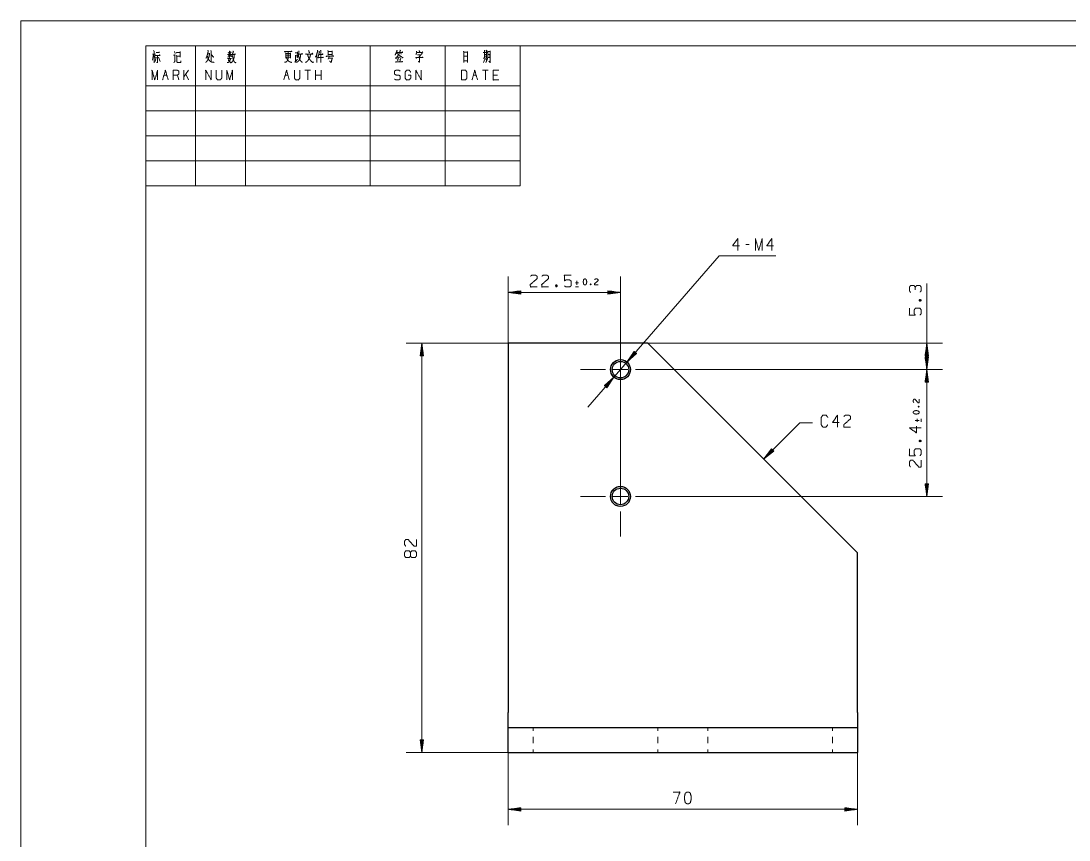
# Paper-space layout 'SHT2' of a CAD drawing. Header units: millimetres. Extents: x 0 to 420, y 0 to 297.
# Drawn here: x 0 to 210, y 133 to 297 of the extents above; entities that cross this region are included whole.
import ezdxf

# ---------------------------------------------------------------- set-up
doc = ezdxf.new("R2010")
doc.units = ezdxf.units.MM
doc.layers.add('101', color=7, linetype='Continuous', true_color=0xffffff)

psp = doc.layouts.new('SHT2')

# ---------------------------------------------------------------- linework, layer by layer
at = {"layer": '101', "color": 133, "linetype": 'Continuous', "lineweight": 18}
for p, q in [((420, 297), (0, 297)), ((0, 297), (0, 0)), ((25, 292), (25, 264)), ((25, 292), (25, 5)), ((25, 292), (100, 292)), ((415, 292), (25, 292)), ((25, 292), (100, 292)), ((25, 292), (100, 292)), ((35, 292), (35, 264)), ((45, 292), (45, 264)), ((70, 292), (70, 264)), ((85, 292), (85, 264)), ((100, 292), (100, 264)), ((25, 284), (100, 284)), ((25, 279), (100, 279)), ((25, 274), (100, 274)), ((25, 269), (100, 269)), ((25, 264), (100, 264))]:
    psp.add_line(p, q, dxfattribs=at)
at = {"layer": '101', "color": 72, "linetype": 'Continuous', "lineweight": 18}
for p, q in [((26.57, 290.3), (26.35, 289.18)), ((26.36, 290.36), (26.98, 290.36)), ((26.69, 290.14), (26.91, 289.66)), ((30.74, 290.88), (30.87, 290.49)), ((31.13, 290.07), (31.22, 289.97)), ((37.42, 290.41), (37.77, 290.41)), ((41.69, 290.2), (41.43, 289.78)), ((41.53, 290.78), (41.66, 290.49)), ((41.88, 290.18), (42.11, 289.91)), ((42.14, 290.82), (41.95, 290.49)), ((53.11, 290.49), (53.99, 290.49)), ((53.11, 290.14), (53.98, 290.14)), ((54.01, 290.63), (54.01, 289.56)), ((55, 290.16), (55, 288.89)), ((55.02, 290.01), (55.35, 290.01)), ((55.4, 290.82), (55.37, 289.89)), ((59.27, 290.28), (59.27, 288.65)), ((61.56, 290.86), (62.32, 290.86)), ((61.56, 290.28), (62.32, 290.28)), ((61.73, 289.91), (61.56, 289.33)), ((62.33, 291.05), (62.33, 290.09)), ((76.04, 290.67), (76.21, 290.34)), ((92.86, 289.95), (93.25, 289.95)), ((93.22, 291.13), (93.33, 290.98)), ((27.11, 289.78), (26.88, 288.91)), ((27.56, 289.76), (27.87, 288.87)), ((30.65, 288.62), (30.93, 289.08)), ((41.4, 289.47), (42.16, 289.47)), ((53.1, 289.76), (53.98, 289.76)), ((61.6, 289.56), (62.33, 289.56)), ((75.31, 289.52), (75.48, 289.02)), ((75.35, 289.72), (76.07, 289.72)), ((75.6, 289.62), (75.76, 289.2)), ((76.13, 289.56), (75.92, 288.89)), ((92.92, 289.33), (92.65, 288.71)), ((93.18, 289.37), (93.28, 289.04)), ((93.75, 288.94), (94, 288.69)), ((28.66, 286.17), (29.22, 286.17)), ((31.62, 285.18), (31.34, 286.17)), ((33.59, 287.14), (32.63, 285.78)), ((32.63, 285.18), (32.63, 287.14)), ((33.59, 285.18), (33.04, 286.36)), ((52.94, 286.17), (53.49, 286.17)), ((58.02, 287.14), (56.9, 287.14)), ((57.46, 287.14), (57.46, 285.18)), ((59.02, 285.18), (59.02, 287.14)), ((60.14, 286.17), (59.02, 286.17)), ((60.14, 285.18), (60.14, 287.14)), ((90.65, 286.17), (91.2, 286.17)), ((93.6, 287.14), (92.49, 287.14)), ((93.05, 287.14), (93.05, 285.18)), ((95.45, 286.17), (94.61, 286.17)), ((145.89, 252.24), (145.22, 252.24)), ((107.21, 244.17), (107.37, 243.75)), ((111.68, 244.53), (111.11, 244.53)), ((111.11, 243.74), (111.68, 243.74)), ((111.4, 244.93), (111.4, 244.13)), ((114.11, 244.36), (114.18, 244.14)), ((179.94, 240.97), (180.36, 241.13)), ((179.76, 219.71), (179.97, 219.79)), ((179.18, 217), (179.98, 217)), ((179.58, 217.28), (179.58, 216.72)), ((180.37, 216.72), (180.37, 217.28)), ((179.94, 212.81), (180.36, 212.97))]:
    psp.add_line(p, q, dxfattribs=at)
at = {"layer": '101', "color": 22, "linetype": 'Continuous', "lineweight": 18}
for p, q in [((113.6, 219.66), (139.89, 249.95)), ((139.89, 249.95), (151.22, 249.95)), ((97.62, 232.47), (97.62, 245.81)), ((120.12, 201.77), (120.12, 245.81)), ((181.48, 227.17), (181.48, 244.44)), ((100.16, 242.97), (97.62, 242.63)), ((97.62, 242.63), (100.16, 242.3)), ((97.62, 242.63), (120.12, 242.63)), ((100.16, 242.66), (97.81, 242.66)), ((100.16, 242.61), (97.81, 242.61)), ((100.16, 242.71), (98.2, 242.71)), ((100.16, 242.56), (98.2, 242.56)), ((100.16, 242.76), (98.58, 242.76)), ((100.16, 242.5), (98.58, 242.5)), ((100.16, 242.81), (98.97, 242.81)), ((100.16, 242.45), (98.97, 242.45)), ((100.16, 242.86), (99.35, 242.86)), ((100.16, 242.4), (99.35, 242.4)), ((100.16, 242.91), (99.74, 242.91)), ((100.16, 242.35), (99.74, 242.35)), ((100.16, 242.96), (100.13, 242.96)), ((100.16, 242.96), (100.13, 242.96)), ((100.16, 242.3), (100.13, 242.3)), ((100.16, 242.3), (100.13, 242.3)), ((100.16, 242.3), (100.16, 242.97)), ((117.58, 242.97), (117.58, 242.3)), ((120.12, 242.63), (117.58, 242.97)), ((117.58, 242.96), (117.61, 242.96)), ((117.58, 242.96), (117.61, 242.96)), ((117.58, 242.91), (118, 242.91)), ((117.58, 242.86), (118.38, 242.86)), ((117.58, 242.81), (118.77, 242.81)), ((117.58, 242.76), (119.15, 242.76)), ((117.58, 242.71), (119.54, 242.71)), ((117.58, 242.66), (119.93, 242.66)), ((117.58, 242.3), (120.12, 242.63)), ((117.58, 242.61), (119.93, 242.61)), ((117.58, 242.56), (119.54, 242.56)), ((117.58, 242.5), (119.15, 242.5)), ((117.58, 242.45), (118.77, 242.45)), ((117.58, 242.4), (118.38, 242.4)), ((117.58, 242.35), (118, 242.35)), ((117.58, 242.3), (117.61, 242.3)), ((117.58, 242.3), (117.61, 242.3)), ((97.62, 232.47), (77.16, 232.47)), ((80.33, 232.47), (80, 229.93)), ((80.16, 229.93), (80.16, 231.12)), ((80.21, 229.93), (80.21, 231.5)), ((80.26, 229.93), (80.26, 231.89)), ((80.31, 229.93), (80.31, 232.28)), ((80.67, 229.93), (80.33, 232.47)), ((80.33, 150.47), (80.33, 232.47)), ((80.36, 229.93), (80.36, 232.28)), ((80.41, 229.93), (80.41, 231.89)), ((80.46, 229.93), (80.46, 231.5)), ((80.51, 229.93), (80.51, 231.12)), ((125.62, 232.47), (184.66, 232.47)), ((181.48, 232.47), (181.15, 229.93)), ((181.3, 229.93), (181.3, 231.12)), ((181.35, 229.93), (181.35, 231.5)), ((181.41, 229.93), (181.41, 231.89)), ((181.46, 229.93), (181.46, 232.28)), ((181.82, 229.93), (181.48, 232.47)), ((181.51, 229.93), (181.51, 232.28)), ((181.56, 229.93), (181.56, 231.89)), ((181.61, 229.93), (181.61, 231.5)), ((181.66, 229.93), (181.66, 231.12)), ((80, 229.93), (80, 229.96)), ((80, 229.93), (80, 229.96)), ((80, 229.93), (80.67, 229.93)), ((80.05, 229.93), (80.05, 230.35)), ((80.11, 229.93), (80.11, 230.73)), ((80.56, 229.93), (80.56, 230.73)), ((80.61, 229.93), (80.61, 230.35)), ((80.66, 229.93), (80.66, 229.96)), ((80.66, 229.93), (80.66, 229.96)), ((122.84, 230.82), (121.43, 228.68)), ((121.43, 228.68), (123.35, 230.38)), ((123.08, 230.61), (121.54, 228.84)), ((123.11, 230.58), (121.57, 228.81)), ((123.04, 230.65), (121.75, 229.17)), ((123.15, 230.55), (121.87, 229.07)), ((123, 230.68), (121.97, 229.49)), ((123.19, 230.51), (122.16, 229.32)), ((122.96, 230.71), (122.18, 229.82)), ((122.92, 230.75), (122.39, 230.14)), ((123.23, 230.48), (122.45, 229.58)), ((122.88, 230.78), (122.61, 230.47)), ((123.27, 230.45), (122.74, 229.84)), ((122.85, 230.81), (122.82, 230.79)), ((122.85, 230.81), (122.82, 230.79)), ((123.35, 230.38), (122.84, 230.82)), ((123.31, 230.41), (123.03, 230.1)), ((123.34, 230.38), (123.32, 230.36)), ((123.34, 230.38), (123.32, 230.36)), ((181.15, 229.93), (181.15, 229.96)), ((181.15, 229.93), (181.15, 229.96)), ((181.15, 229.93), (181.82, 229.93)), ((181.15, 229.71), (181.15, 229.68)), ((181.15, 229.71), (181.15, 229.68)), ((181.15, 229.71), (181.48, 227.17)), ((181.82, 229.71), (181.15, 229.71)), ((181.2, 229.93), (181.2, 230.35)), ((181.2, 229.71), (181.2, 229.29)), ((181.25, 229.93), (181.25, 230.73)), ((181.25, 229.71), (181.25, 228.91)), ((181.3, 229.71), (181.3, 228.52)), ((181.35, 229.71), (181.35, 228.13)), ((181.41, 229.71), (181.41, 227.75)), ((181.46, 229.71), (181.46, 227.36)), ((181.48, 227.17), (181.82, 229.71)), ((181.51, 229.71), (181.51, 227.36)), ((181.56, 229.71), (181.56, 227.75)), ((181.61, 229.71), (181.61, 228.13)), ((181.66, 229.71), (181.66, 228.52)), ((181.71, 229.93), (181.71, 230.73)), ((181.71, 229.71), (181.71, 228.91)), ((181.76, 229.93), (181.76, 230.35)), ((181.76, 229.71), (181.76, 229.29)), ((181.81, 229.93), (181.81, 229.96)), ((181.81, 229.93), (181.81, 229.96)), ((181.81, 229.71), (181.81, 229.68)), ((181.81, 229.71), (181.81, 229.68)), ((128.12, 227.17), (184.66, 227.17)), ((128.12, 227.17), (184.66, 227.17)), ((181.48, 227.17), (181.15, 224.63)), ((181.46, 224.63), (181.46, 226.98)), ((181.82, 224.63), (181.48, 227.17)), ((181.48, 201.77), (181.48, 227.17)), ((181.51, 224.63), (181.51, 226.98)), ((118.81, 225.66), (116.89, 223.96)), ((117.01, 223.86), (117.79, 224.76)), ((117.05, 223.82), (118.08, 225.01)), ((117.08, 223.79), (118.37, 225.27)), ((117.12, 223.76), (118.66, 225.53)), ((117.16, 223.72), (118.7, 225.5)), ((117.2, 223.69), (118.49, 225.17)), ((117.24, 223.66), (118.27, 224.85)), ((117.39, 223.52), (118.81, 225.66)), ((181.2, 224.63), (181.2, 225.05)), ((181.25, 224.63), (181.25, 225.43)), ((181.3, 224.63), (181.3, 225.82)), ((181.35, 224.63), (181.35, 226.2)), ((181.41, 224.63), (181.41, 226.59)), ((181.56, 224.63), (181.56, 226.59)), ((181.61, 224.63), (181.61, 226.2)), ((181.66, 224.63), (181.66, 225.82)), ((181.71, 224.63), (181.71, 225.43)), ((181.76, 224.63), (181.76, 225.05)), ((116.89, 223.96), (116.91, 223.98)), ((116.89, 223.96), (116.91, 223.98)), ((116.89, 223.96), (117.39, 223.52)), ((116.93, 223.92), (117.2, 224.24)), ((116.97, 223.89), (117.5, 224.5)), ((117.28, 223.62), (118.06, 224.52)), ((117.31, 223.59), (117.84, 224.2)), ((117.35, 223.56), (117.63, 223.87)), ((117.39, 223.52), (117.41, 223.55)), ((117.39, 223.52), (117.41, 223.55)), ((181.15, 224.63), (181.15, 224.66)), ((181.15, 224.63), (181.15, 224.66)), ((181.15, 224.63), (181.82, 224.63)), ((181.81, 224.63), (181.81, 224.66)), ((181.81, 224.63), (181.81, 224.66)), ((156.03, 216.48), (148.82, 209.27)), ((156.03, 216.48), (158.57, 216.48)), ((150.38, 211.3), (148.82, 209.27)), ((148.82, 209.27), (150.85, 210.83)), ((150.6, 211.08), (148.94, 209.42)), ((150.63, 211.04), (148.98, 209.38)), ((150.56, 211.12), (149.18, 209.73)), ((150.67, 211.01), (149.28, 209.62)), ((150.53, 211.15), (149.41, 210.04)), ((150.71, 210.97), (149.59, 209.86)), ((150.49, 211.19), (149.65, 210.35)), ((150.46, 211.22), (149.89, 210.66)), ((150.74, 210.94), (149.9, 210.1)), ((150.42, 211.26), (150.12, 210.96)), ((150.78, 210.9), (150.21, 210.33)), ((150.38, 211.3), (150.36, 211.27)), ((150.38, 211.3), (150.36, 211.27)), ((150.85, 210.83), (150.38, 211.3)), ((150.81, 210.86), (150.52, 210.57)), ((150.85, 210.83), (150.83, 210.81)), ((150.85, 210.83), (150.83, 210.81)), ((181.82, 204.31), (181.15, 204.31)), ((181.15, 204.31), (181.48, 201.77)), ((181.15, 204.31), (181.15, 204.28)), ((181.15, 204.31), (181.15, 204.28)), ((181.2, 204.31), (181.2, 203.89)), ((181.25, 204.31), (181.25, 203.51)), ((181.3, 204.31), (181.3, 203.12)), ((181.35, 204.31), (181.35, 202.73)), ((181.41, 204.31), (181.41, 202.35)), ((181.46, 204.31), (181.46, 201.96)), ((181.48, 201.77), (181.82, 204.31)), ((181.51, 204.31), (181.51, 201.96)), ((181.56, 204.31), (181.56, 202.35)), ((181.61, 204.31), (181.61, 202.73)), ((181.66, 204.31), (181.66, 203.12)), ((181.71, 204.31), (181.71, 203.51)), ((181.76, 204.31), (181.76, 203.89)), ((181.81, 204.31), (181.81, 204.28)), ((181.81, 204.31), (181.81, 204.28)), ((128.12, 201.77), (184.66, 201.77)), ((97.62, 158.47), (97.62, 135.92)), ((167.62, 158.47), (167.62, 135.92)), ((80.67, 153.01), (80, 153.01)), ((80, 153.01), (80, 152.98)), ((80, 153.01), (80.33, 150.47)), ((80, 153.01), (80, 152.98)), ((80.05, 153.01), (80.05, 152.59)), ((80.11, 153.01), (80.11, 152.21)), ((80.16, 153.01), (80.16, 151.82)), ((80.21, 153.01), (80.21, 151.43)), ((80.26, 153.01), (80.26, 151.05)), ((80.31, 153.01), (80.31, 150.66)), ((80.33, 150.47), (80.67, 153.01)), ((80.36, 153.01), (80.36, 150.66)), ((80.41, 153.01), (80.41, 151.05)), ((80.46, 153.01), (80.46, 151.43)), ((80.51, 153.01), (80.51, 151.82)), ((80.56, 153.01), (80.56, 152.21)), ((80.61, 153.01), (80.61, 152.59)), ((80.66, 153.01), (80.66, 152.98)), ((80.66, 153.01), (80.66, 152.98)), ((97.62, 150.47), (77.16, 150.47)), ((100.16, 139.43), (97.62, 139.1)), ((97.62, 139.1), (167.62, 139.1)), ((97.62, 139.1), (100.16, 138.76)), ((100.16, 139.12), (97.81, 139.12)), ((100.16, 139.07), (97.81, 139.07)), ((100.16, 139.17), (98.2, 139.17)), ((100.16, 139.02), (98.2, 139.02)), ((100.16, 139.22), (98.58, 139.22)), ((100.16, 138.97), (98.58, 138.97)), ((100.16, 139.27), (98.97, 139.27)), ((100.16, 138.92), (98.97, 138.92)), ((100.16, 139.32), (99.35, 139.32)), ((100.16, 138.87), (99.35, 138.87)), ((100.16, 139.37), (99.74, 139.37)), ((100.16, 138.82), (99.74, 138.82)), ((100.16, 139.43), (100.13, 139.43)), ((100.16, 139.43), (100.13, 139.43)), ((100.16, 138.77), (100.13, 138.77)), ((100.16, 138.77), (100.13, 138.77)), ((100.16, 138.76), (100.16, 139.43)), ((165.08, 139.43), (165.11, 139.43)), ((165.08, 139.43), (165.11, 139.43)), ((165.08, 139.43), (165.08, 138.76)), ((167.62, 139.1), (165.08, 139.43)), ((165.08, 139.37), (165.5, 139.37)), ((165.08, 139.32), (165.88, 139.32)), ((165.08, 139.27), (166.27, 139.27)), ((165.08, 139.22), (166.65, 139.22)), ((165.08, 139.17), (167.04, 139.17)), ((165.08, 139.12), (167.43, 139.12)), ((165.08, 138.76), (167.62, 139.1)), ((165.08, 139.07), (167.43, 139.07)), ((165.08, 139.02), (167.04, 139.02)), ((165.08, 138.97), (166.65, 138.97)), ((165.08, 138.92), (166.27, 138.92)), ((165.08, 138.87), (165.88, 138.87)), ((165.08, 138.82), (165.5, 138.82)), ((165.08, 138.77), (165.11, 138.77)), ((165.08, 138.77), (165.11, 138.77))]:
    psp.add_line(p, q, dxfattribs=at)
at = {"layer": '101', "color": 151, "linetype": 'Continuous', "lineweight": 18}
for p, q in [((120.12, 230.17), (120.12, 235.17)), ((117.12, 227.17), (112.12, 227.17)), ((118.62, 227.17), (121.62, 227.17)), ((120.12, 225.67), (120.12, 228.67)), ((123.12, 227.17), (128.12, 227.17)), ((120.12, 224.17), (120.12, 219.17)), ((120.12, 204.77), (120.12, 209.77)), ((117.12, 201.77), (112.12, 201.77)), ((118.62, 201.77), (121.62, 201.77)), ((120.12, 200.27), (120.12, 203.27)), ((123.12, 201.77), (128.12, 201.77)), ((120.12, 198.77), (120.12, 193.77))]:
    psp.add_line(p, q, dxfattribs=at)
at = {"layer": '101', "color": 251, "linetype": 'Continuous', "lineweight": 25}
for p, q in [((97.62, 232.47), (97.62, 158.47)), ((125.62, 232.47), (97.62, 232.47)), ((167.62, 190.47), (125.62, 232.47)), ((167.62, 158.47), (167.62, 190.47)), ((97.62, 150.47), (97.62, 155.47)), ((97.62, 155.47), (167.62, 155.47)), ((167.62, 155.47), (167.62, 150.47)), ((97.62, 150.47), (167.62, 150.47))]:
    psp.add_line(p, q, dxfattribs=at)
at = {"layer": '101', "color": 53, "linetype": 'Continuous', "lineweight": 18}
for p, q in [((102.62, 155.47), (102.62, 154.84)), ((127.62, 154.84), (127.62, 155.47)), ((137.62, 155.47), (137.62, 154.84)), ((162.62, 154.84), (162.62, 155.47)), ((102.62, 153.59), (102.62, 152.34)), ((127.62, 152.34), (127.62, 153.59)), ((137.62, 153.59), (137.62, 152.34)), ((162.62, 152.34), (162.62, 153.59)), ((102.62, 151.09), (102.62, 150.47)), ((127.62, 150.47), (127.62, 151.09)), ((137.62, 151.09), (137.62, 150.47)), ((162.62, 150.47), (162.62, 151.09))]:
    psp.add_line(p, q, dxfattribs=at)
at = {"layer": '101', "color": 251, "linetype": 'Continuous', "lineweight": 25}
for centre, radius in [((120.12, 227.17), 2), ((120.12, 227.17), 1.65), ((120.12, 201.77), 2), ((120.12, 201.77), 1.65)]:
    psp.add_circle(centre, radius, dxfattribs=at)
at = {"layer": '101', "color": 251, "linetype": 'Continuous', "lineweight": 13}
for centre in [(120.12, 227.17), (120.12, 201.77)]:
    psp.add_arc(centre, 2, 75, 345, dxfattribs=at)
at = {"layer": '101', "color": 22, "linetype": 'Continuous', "lineweight": 18}
psp.add_arc((120.12, 227.17), 2, 351.2455, 75, dxfattribs=at)
at = {"layer": '101', "color": 72, "linetype": 'Continuous', "lineweight": 18}
for points, knots in [([(26.57, 291.07), (26.67, 290.94), (26.67, 288.6)], [0, 0, 0.064393, 1, 1]), ([(26.92, 290.07), (27.87, 290.07), (27.81, 290.24), (27.74, 290.09)], [0, 0, 0.737857, 0.874089, 1, 1]), ([(27.1, 290.69), (27.73, 290.69), (27.68, 290.82), (27.64, 290.74)], [0, 0, 0.736257, 0.890366, 1, 1]), ([(27.36, 290.07), (27.36, 288.65), (27.2, 288.73)], [0, 0, 0.887515, 1, 1]), ([(30.55, 290.14), (30.8, 290.14), (30.8, 290.26), (30.8, 288.81)], [0, 0, 0.136549, 0.204721, 1, 1]), ([(31.28, 290.69), (31.21, 290.63), (31.15, 290.69), (31.88, 290.69), (31.88, 290.88), (31.88, 289.78), (31.88, 289.97), (31.22, 289.97), (31.22, 288.83), (31.24, 288.75), (31.35, 288.71), (32.04, 288.71), (32.04, 289.02)], [0, 0, 0.017819, 0.033666, 0.169515, 0.204099, 0.407776, 0.442364, 0.564628, 0.775991, 0.791603, 0.814658, 0.942357, 1, 1]), ([(37.8, 290.55), (37.71, 289.95), (37.65, 289.76), (37.62, 289.62), (37.53, 289.47), (37.46, 289.31), (37.42, 289.18), (37.31, 289.02), (37.23, 288.89), (37.04, 288.71)], [0, 0, 0.296659, 0.392137, 0.46442, 0.547267, 0.635799, 0.700206, 0.795426, 0.869797, 1, 1]), ([(37.46, 291.13), (37.53, 290.94), (37.46, 290.67), (37.43, 290.53), (37.37, 290.34), (37.31, 290.14), (37.26, 289.95), (37.21, 289.78), (37.14, 289.66), (37.05, 289.52)], [0, 0, 0.116545, 0.278927, 0.365002, 0.478708, 0.603961, 0.717668, 0.817418, 0.901357, 1, 1]), ([(37.31, 290.01), (37.37, 289.87), (37.42, 289.7), (37.45, 289.56), (37.59, 289.27), (37.67, 289.18), (37.87, 288.98), (37.99, 288.87), (38.13, 288.79), (38.34, 288.73), (38.53, 288.73), (38.68, 288.71)], [0, 0, 0.075191, 0.157626, 0.228751, 0.384956, 0.438117, 0.578248, 0.65344, 0.734339, 0.837348, 0.928887, 1, 1]), ([(38.05, 291.11), (38.1, 290.96), (38.1, 288.87)], [0, 0, 0.06955, 1, 1]), ([(38.08, 290.38), (38.56, 289.72), (38.56, 289.91)], [0, 0, 0.814818, 1, 1]), ([(41.73, 290.94), (41.86, 290.88), (41.81, 290.92), (41.81, 289.76), (41.81, 290.3), (41.4, 290.3), (42.22, 290.3)], [0, 0, 0.046318, 0.069123, 0.437816, 0.608997, 0.739331, 1, 1]), ([(42.73, 290.2), (42.73, 289.95), (42.7, 289.68), (42.63, 289.39), (42.51, 289.1), (42.38, 288.89), (42.23, 288.71), (42.03, 288.58)], [0, 0, 0.134106, 0.280228, 0.441583, 0.610314, 0.742762, 0.870657, 1, 1]), ([(42.46, 290.96), (42.6, 290.82), (42.55, 290.86), (42.22, 289.8)], [0, 0, 0.143537, 0.187773, 1, 1]), ([(42.38, 290.01), (42.42, 289.8), (42.46, 289.56), (42.55, 289.27), (42.67, 288.98), (42.8, 288.75), (42.99, 288.6), (43.04, 288.75)], [0, 0, 0.122124, 0.267694, 0.442444, 0.622807, 0.774615, 0.912625, 1, 1]), ([(42.44, 290.28), (42.93, 290.28), (42.9, 290.45), (42.85, 290.34)], [0, 0, 0.634119, 0.848445, 1, 1]), ([(52.91, 290.86), (52.88, 290.76), (52.79, 290.88), (54.27, 290.88), (54.2, 290.98), (54.14, 290.88)], [0, 0, 0.054227, 0.130909, 0.87613, 0.940043, 1, 1]), ([(53.57, 290.88), (53.57, 289.72), (53.52, 289.58), (53.51, 289.41), (53.45, 289.2), (53.38, 289.04), (53.29, 288.91), (53.16, 288.81), (53.03, 288.75), (52.82, 288.73)], [0, 0, 0.455623, 0.515134, 0.580482, 0.665033, 0.736192, 0.79598, 0.861823, 0.919058, 1, 1]), ([(53.01, 290.63), (53.1, 290.49), (53.1, 289.58)], [0, 0, 0.156848, 1, 1]), ([(55.06, 290.65), (54.99, 290.57), (54.93, 290.65), (55.37, 290.65)], [0, 0, 0.169755, 0.325542, 1, 1]), ([(56.04, 290.36), (56.03, 290.16), (56, 289.95), (55.97, 289.72), (55.91, 289.52), (55.84, 289.33), (55.75, 289.18), (55.65, 289.02), (55.54, 288.91), (55.41, 288.81), (55.21, 288.71)], [0, 0, 0.105429, 0.211651, 0.328282, 0.437572, 0.539265, 0.625346, 0.724284, 0.79827, 0.883378, 1, 1]), ([(55.67, 291.05), (55.72, 290.96), (55.63, 290.41), (55.51, 289.99), (55.47, 289.85), (55.35, 289.62)], [0, 0, 0.062603, 0.440485, 0.727862, 0.828992, 1, 1]), ([(55.62, 290.18), (55.65, 289.99), (55.69, 289.8), (55.72, 289.6), (55.81, 289.43), (55.88, 289.29), (55.95, 289.12), (56.06, 288.98), (56.2, 288.83), (56.39, 288.73)], [0, 0, 0.109654, 0.220947, 0.342501, 0.451483, 0.545868, 0.651144, 0.754315, 0.874064, 1, 1]), ([(55.67, 290.38), (56.38, 290.38), (56.29, 290.49), (56.17, 290.36)], [0, 0, 0.696293, 0.830826, 1, 1]), ([(57.14, 290.45), (57.05, 290.34), (57.01, 290.38), (58.48, 290.38), (58.38, 290.55), (58.28, 290.41)], [0, 0, 0.066333, 0.095822, 0.818123, 0.913284, 1, 1]), ([(58.04, 290.41), (57.97, 290.01), (57.83, 289.6), (57.56, 289.16), (57.33, 288.87), (56.99, 288.69)], [0, 0, 0.190069, 0.398701, 0.640199, 0.817216, 1, 1]), ([(57.42, 290.3), (57.49, 290.07), (57.66, 289.58), (57.94, 289.18), (58.25, 288.83), (58.53, 288.71), (58.59, 288.79), (58.48, 288.62)], [0, 0, 0.103286, 0.330833, 0.538837, 0.740597, 0.872112, 0.915905, 1, 1]), ([(57.64, 291.07), (57.81, 290.65), (57.83, 290.76), (57.75, 290.55)], [0, 0, 0.581176, 0.716263, 1, 1]), ([(59.43, 291.13), (59.46, 290.98), (59.26, 290.34), (59.19, 290.09), (59.1, 289.95), (59, 289.76)], [0, 0, 0.101083, 0.561706, 0.738774, 0.854629, 1, 1]), ([(59.74, 290.92), (59.84, 290.69), (59.79, 290.78), (59.58, 289.91)], [0, 0, 0.200658, 0.282145, 1, 1]), ([(59.68, 290.3), (60.5, 290.3), (60.44, 290.45), (60.37, 290.3)], [0, 0, 0.720068, 0.857376, 1, 1]), ([(60.01, 291.13), (60.12, 290.98), (60.06, 291.05), (60.06, 288.65)], [0, 0, 0.069697, 0.101625, 1, 1]), ([(61.28, 289.91), (61.23, 289.85), (61.15, 289.95), (62.68, 289.95), (62.6, 290.01), (62.49, 289.91)], [0, 0, 0.038001, 0.105809, 0.873511, 0.927246, 1, 1]), ([(61.5, 291.07), (61.57, 290.98), (61.57, 290.14)], [0, 0, 0.115189, 1, 1]), ([(75.94, 291.15), (76.05, 291.03), (76.01, 291.05), (75.72, 290.38), (75.58, 290.14), (75.44, 289.95), (75.28, 289.72), (74.96, 289.52)], [0, 0, 0.080396, 0.103261, 0.444362, 0.576789, 0.688375, 0.819716, 1, 1]), ([(75.29, 291.17), (75.39, 291.03), (75.37, 291.07), (74.97, 290.16), (75.2, 290.69), (75.72, 290.69), (75.31, 290.69), (75.45, 290.34)], [0, 0, 0.057042, 0.07334, 0.392466, 0.581127, 0.745774, 0.87749, 1, 1]), ([(75.66, 290.26), (75.85, 290.09), (76.04, 289.97), (76.18, 289.87), (76.39, 289.7), (76.58, 289.68), (76.42, 289.6)], [0, 0, 0.194845, 0.370351, 0.508814, 0.712321, 0.860156, 1, 1]), ([(75.89, 290.69), (76.48, 290.69), (76.4, 290.84), (76.33, 290.74)], [0, 0, 0.669422, 0.855054, 1, 1]), ([(79.24, 290.92), (79.36, 290.69), (79.33, 290.78), (79.15, 290.28)], [0, 0, 0.294025, 0.394866, 1, 1]), ([(79.32, 290.67), (80.43, 290.67), (80.5, 290.84), (80.28, 290.36)], [0, 0, 0.611939, 0.711554, 1, 1]), ([(79.48, 290.2), (80.15, 290.2), (80.21, 290.26), (79.87, 289.89), (79.77, 289.97), (79.84, 289.89), (79.84, 288.73), (79.62, 288.87)], [0, 0, 0.230144, 0.259318, 0.430979, 0.476011, 0.513789, 0.910079, 1, 1]), ([(79.77, 291.11), (79.89, 290.82), (79.93, 290.86), (79.89, 290.76)], [0, 0, 0.644011, 0.768354, 1, 1]), ([(88.67, 290.94), (88.75, 290.78), (88.75, 288.69), (88.75, 289.02), (89.45, 289.02), (89.45, 288.71), (89.45, 290.88), (89.45, 290.76), (88.76, 290.76), (88.76, 289.95), (89.46, 289.95)], [0, 0, 0.022322, 0.280074, 0.320905, 0.407511, 0.44579, 0.713751, 0.729062, 0.813864, 0.913394, 1, 1]), ([(92.86, 291.13), (92.97, 290.98), (92.9, 291.07), (92.9, 289.56), (92.62, 289.56), (93.47, 289.56), (93.25, 289.56), (93.25, 291.07), (93.25, 290.67), (92.64, 290.67), (93.43, 290.67), (93.25, 290.67), (93.25, 290.26), (92.87, 290.26)], [0, 0, 0.025061, 0.039924, 0.243199, 0.280605, 0.39479, 0.42432, 0.627595, 0.680502, 0.763188, 0.869498, 0.893122, 0.948813, 1, 1]), ([(93.49, 291.03), (93.53, 290.88), (93.53, 289.7), (93.47, 289.43), (93.34, 289.12), (93.25, 288.87), (93.14, 288.69)], [0, 0, 0.062372, 0.548434, 0.661879, 0.800828, 0.909362, 1, 1]), ([(93.53, 290.86), (94, 290.86), (94, 290.98), (94, 288.62), (94, 290.28), (93.56, 290.28), (93.97, 290.28), (93.97, 289.7), (93.56, 289.7)], [0, 0, 0.072646, 0.091913, 0.457973, 0.714856, 0.782961, 0.846526, 0.936435, 1, 1]), ([(42.01, 289.41), (41.89, 289.16), (41.82, 288.98), (41.69, 288.79), (41.56, 288.69), (41.34, 288.65)], [0, 0, 0.251055, 0.434029, 0.64262, 0.795766, 1, 1]), ([(41.76, 289.68), (41.59, 289.1), (42.03, 288.62)], [0, 0, 0.483237, 1, 1]), ([(53.22, 289.6), (53.29, 289.43), (53.38, 289.29), (53.48, 289.16), (53.55, 289.04), (53.63, 288.94), (53.76, 288.87), (53.9, 288.79), (54.07, 288.75), (54.26, 288.71)], [0, 0, 0.124249, 0.240531, 0.35103, 0.449957, 0.536949, 0.636896, 0.752292, 0.866372, 1, 1]), ([(55.03, 288.89), (54.94, 288.71), (54.88, 288.73), (55.41, 289.37)], [0, 0, 0.187521, 0.244051, 1, 1]), ([(59.58, 289.66), (59.55, 289.52), (59.48, 289.66), (60.58, 289.66), (60.5, 289.78), (60.47, 289.68)], [0, 0, 0.08907, 0.186879, 0.848313, 0.935185, 1, 1]), ([(62.4, 289.62), (62.13, 288.65), (61.85, 288.94)], [0, 0, 0.71586, 1, 1]), ([(75.23, 288.81), (75.12, 288.71), (75.07, 288.81), (76.46, 288.81), (76.39, 288.94), (76.29, 288.79)], [0, 0, 0.078897, 0.135659, 0.837617, 0.910404, 1, 1]), ([(79.33, 289.68), (79.21, 289.52), (79.13, 289.66), (80.57, 289.66), (80.44, 289.76), (80.37, 289.68)], [0, 0, 0.096613, 0.17732, 0.867547, 0.947356, 1, 1]), ([(26.26, 285.18), (26.26, 287.14), (26.82, 285.18), (27.37, 287.14), (27.37, 285.18)], [0, 0, 0.245192, 0.5, 0.754808, 1, 1]), ([(30.51, 285.18), (30.51, 287.14), (31.34, 287.14), (31.62, 286.96), (31.62, 286.36), (31.34, 286.17), (30.51, 286.17)], [0, 0, 0.400952, 0.571035, 0.639278, 0.761676, 0.829917, 1, 1]), ([(37.01, 285.18), (37.01, 287.14), (38.12, 285.18), (38.12, 287.14)], [0, 0, 0.317574, 0.682426, 1, 1]), ([(39.13, 287.14), (39.13, 285.57), (39.39, 285.18), (39.95, 285.18), (40.24, 285.57), (40.24, 287.14)], [0, 0, 0.337152, 0.438599, 0.557781, 0.662848, 1, 1]), ([(41.25, 285.18), (41.25, 287.14), (41.81, 285.18), (42.36, 287.14), (42.36, 285.18)], [0, 0, 0.245192, 0.5, 0.754808, 1, 1]), ([(54.78, 287.14), (54.78, 285.57), (55.05, 285.18), (55.6, 285.18), (55.89, 285.57), (55.89, 287.14)], [0, 0, 0.337152, 0.438599, 0.557781, 0.662848, 1, 1]), ([(74.85, 285.36), (75.13, 285.18), (75.7, 285.18), (75.98, 285.39), (75.98, 285.97), (75.7, 286.17), (75.15, 286.17), (74.85, 286.36), (74.85, 286.96), (75.15, 287.14), (75.7, 287.14), (75.98, 286.96)], [0, 0, 0.068035, 0.184054, 0.254521, 0.372333, 0.442799, 0.555843, 0.626367, 0.748393, 0.81892, 0.931964, 1, 1]), ([(77.55, 286.17), (78.1, 286.17), (78.1, 285.57), (77.82, 285.18), (77.25, 285.18), (76.97, 285.57), (76.97, 286.75), (77.27, 287.14), (77.81, 287.14), (78.09, 286.75)], [0, 0, 0.103295, 0.214797, 0.304261, 0.410274, 0.499739, 0.718892, 0.809956, 0.910533, 1, 1]), ([(79.11, 285.18), (79.11, 287.14), (80.22, 285.18), (80.22, 287.14)], [0, 0, 0.317574, 0.682426, 1, 1]), ([(88.25, 285.18), (89.07, 285.18), (89.36, 285.57), (89.36, 286.75), (89.07, 287.14), (88.25, 287.14), (88.25, 285.18)], [0, 0, 0.142133, 0.227159, 0.431787, 0.516817, 0.65895, 1, 1]), ([(90.37, 285.18), (90.93, 287.14), (91.48, 285.18)], [0, 0, 0.5, 1, 1]), ([(95.73, 285.18), (94.61, 285.18), (94.61, 287.14), (95.73, 287.14)], [0, 0, 0.265389, 0.734611, 1, 1]), ([(143.95, 251.99), (142.61, 251.99), (143.62, 253.42), (143.62, 251.04)], [0, 0, 0.245868, 0.565294, 1, 1]), ([(147.16, 251.04), (147.16, 253.42), (147.83, 251.04), (148.51, 253.42), (148.51, 251.04)], [0, 0, 0.245192, 0.5, 0.754808, 1, 1]), ([(150.78, 251.99), (149.44, 251.99), (150.45, 253.42), (150.45, 251.04)], [0, 0, 0.245868, 0.565294, 1, 1]), ([(102.07, 245.87), (102.39, 246.1), (103.08, 246.1), (103.41, 245.87), (103.41, 245.4), (102.05, 244.2), (102.07, 243.72), (103.41, 243.72)], [0, 0, 0.069693, 0.192978, 0.265274, 0.350226, 0.674741, 0.759752, 1, 1]), ([(104.35, 245.87), (104.66, 246.1), (105.35, 246.1), (105.69, 245.87), (105.69, 245.4), (104.33, 244.2), (104.35, 243.72), (105.69, 243.72)], [0, 0, 0.069693, 0.192978, 0.265274, 0.350225, 0.674742, 0.759752, 1, 1]), ([(108.88, 243.95), (109.22, 243.72), (109.91, 243.72), (110.24, 243.95), (110.24, 244.9), (109.91, 245.15), (109.22, 245.15), (108.88, 244.92), (108.88, 246.1), (110.24, 246.1)], [0, 0, 0.062228, 0.168344, 0.230572, 0.376816, 0.441264, 0.547381, 0.609609, 0.790489, 1, 1]), ([(107.21, 243.75), (107.37, 243.75), (107.45, 243.97), (107.37, 244.17), (107.21, 244.17), (107.12, 243.97), (107.21, 243.75), (107.37, 244.17)], [0, 0, 0.093978, 0.236783, 0.365959, 0.459937, 0.589111, 0.731913, 1, 1]), ([(113.09, 244.13), (113.26, 244.26), (113.35, 244.61), (113.35, 244.84), (113.26, 245.21), (113.09, 245.32), (112.92, 245.32), (112.75, 245.21), (112.67, 244.84), (112.68, 244.61), (112.75, 244.26), (112.92, 244.13), (113.09, 244.13)], [0, 0, 0.067523, 0.183974, 0.260581, 0.380941, 0.446139, 0.500306, 0.565504, 0.685864, 0.762524, 0.87831, 0.945833, 1, 1]), ([(114.11, 244.14), (114.18, 244.14), (114.23, 244.26), (114.18, 244.36), (114.11, 244.36), (114.06, 244.26), (114.11, 244.14), (114.18, 244.36)], [0, 0, 0.09398, 0.236776, 0.365954, 0.459934, 0.589117, 0.731917, 1, 1]), ([(114.95, 245.21), (115.11, 245.32), (115.46, 245.32), (115.62, 245.21), (115.62, 244.97), (114.94, 244.37), (114.95, 244.13), (115.62, 244.13)], [0, 0, 0.069695, 0.192979, 0.265278, 0.350225, 0.674738, 0.759751, 1, 1]), ([(179.19, 243.67), (178.96, 244), (178.24, 244), (178.01, 243.67), (178.01, 242.98), (178.24, 242.64)], [0, 0, 0.153872, 0.429851, 0.583723, 0.846122, 1, 1]), ([(180.16, 242.66), (180.39, 242.98), (180.39, 243.67), (180.16, 244), (179.44, 244), (179.19, 243.67), (179.19, 243.15)], [0, 0, 0.124124, 0.343691, 0.472447, 0.703379, 0.836733, 1, 1]), ([(180.16, 238.09), (180.39, 238.43), (180.39, 239.11), (180.16, 239.45), (179.21, 239.45), (178.96, 239.11), (178.96, 238.43), (179.19, 238.09), (178.01, 238.09), (178.01, 239.45)], [0, 0, 0.062227, 0.168342, 0.230571, 0.376815, 0.441267, 0.547382, 0.609609, 0.79049, 1, 1]), ([(180.36, 240.97), (180.36, 241.13), (180.14, 241.21), (179.94, 241.13), (179.94, 240.97), (180.14, 240.88), (180.36, 240.97), (179.94, 241.13)], [0, 0, 0.09397, 0.236784, 0.365958, 0.459928, 0.589102, 0.731916, 1, 1]), ([(178.91, 220.55), (178.8, 220.71), (178.8, 221.06), (178.91, 221.22), (179.15, 221.22), (179.75, 220.54), (179.98, 220.55), (179.98, 221.22)], [0, 0, 0.069696, 0.19298, 0.265276, 0.35023, 0.674741, 0.759754, 1, 1]), ([(179.98, 218.69), (179.86, 218.86), (179.51, 218.95), (179.27, 218.95), (178.91, 218.86), (178.8, 218.69), (178.8, 218.52), (178.91, 218.36), (179.27, 218.27), (179.51, 218.28), (179.86, 218.36), (179.98, 218.52), (179.98, 218.69)], [0, 0, 0.067524, 0.183969, 0.260583, 0.380944, 0.446143, 0.500306, 0.565505, 0.685866, 0.762533, 0.878313, 0.945837, 1, 1]), ([(179.97, 219.71), (179.97, 219.79), (179.86, 219.83), (179.76, 219.79), (179.76, 219.71), (179.86, 219.66), (179.97, 219.71), (179.76, 219.79)], [0, 0, 0.093979, 0.236778, 0.36596, 0.459939, 0.589121, 0.73192, 1, 1]), ([(161.66, 216.14), (161.32, 215.66), (160.67, 215.66), (160.33, 216.14), (160.33, 217.56), (160.67, 218.04), (161.34, 218.04), (161.68, 217.56)], [0, 0, 0.114567, 0.243366, 0.357934, 0.638586, 0.753153, 0.885433, 1, 1]), ([(163.95, 216.61), (162.61, 216.61), (163.62, 218.04), (163.62, 215.66)], [0, 0, 0.24587, 0.565295, 1, 1]), ([(164.89, 217.81), (165.21, 218.04), (165.89, 218.04), (166.23, 217.81), (166.23, 217.34), (164.87, 216.14), (164.89, 215.66), (166.23, 215.66)], [0, 0, 0.069692, 0.192979, 0.265275, 0.350226, 0.674741, 0.759751, 1, 1]), ([(179.44, 215.84), (179.44, 214.5), (178.01, 215.51), (180.39, 215.51)], [0, 0, 0.245868, 0.565295, 1, 1]), ([(180.36, 212.81), (180.36, 212.97), (180.14, 213.05), (179.94, 212.97), (179.94, 212.81), (180.14, 212.72), (180.36, 212.81), (179.94, 212.97)], [0, 0, 0.09398, 0.236792, 0.365963, 0.459944, 0.58911, 0.731917, 1, 1]), ([(180.16, 209.93), (180.39, 210.27), (180.39, 210.96), (180.16, 211.29), (179.21, 211.29), (178.96, 210.96), (178.96, 210.27), (179.19, 209.93), (178.01, 209.93), (178.01, 211.29)], [0, 0, 0.062229, 0.168343, 0.230572, 0.376815, 0.441266, 0.54738, 0.609609, 0.790489, 1, 1]), ([(178.24, 207.67), (178.01, 207.99), (178.01, 208.68), (178.24, 209.01), (178.71, 209.01), (179.91, 207.65), (180.39, 207.67), (180.39, 209.01)], [0, 0, 0.069694, 0.192978, 0.265273, 0.350228, 0.674739, 0.759753, 1, 1]), ([(77.09, 191.8), (76.87, 192.12), (76.87, 192.81), (77.09, 193.15), (77.57, 193.15), (78.77, 191.79), (79.24, 191.8), (79.24, 193.15)], [0, 0, 0.069694, 0.192979, 0.265274, 0.350227, 0.67474, 0.759752, 1, 1]), ([(78.04, 189.85), (77.82, 189.53), (77.09, 189.53), (76.87, 189.85), (76.87, 190.54), (77.09, 190.87), (77.82, 190.87), (78.04, 190.54), (78.04, 189.85), (78.29, 189.51), (78.99, 189.51), (79.24, 189.85), (79.24, 190.54), (79.02, 190.87), (78.29, 190.87), (78.04, 190.54)], [0, 0, 0.047574, 0.136086, 0.183661, 0.267817, 0.317166, 0.405678, 0.455028, 0.539184, 0.590298, 0.675757, 0.726871, 0.811027, 0.860377, 0.948888, 1, 1]), ([(131.17, 140.19), (132.02, 142.56), (130.68, 142.56)], [0, 0, 0.652471, 1, 1]), ([(133.78, 140.19), (134.12, 140.44), (134.3, 141.14), (134.3, 141.61), (134.12, 142.34), (133.78, 142.56), (133.45, 142.56), (133.11, 142.34), (132.94, 141.61), (132.95, 141.14), (133.11, 140.44), (133.45, 140.19), (133.78, 140.19)], [0, 0, 0.067526, 0.183971, 0.260584, 0.380943, 0.446141, 0.500306, 0.565504, 0.685864, 0.762529, 0.87831, 0.945835, 1, 1])]:
    psp.add_open_spline(points, degree=1, knots=knots, dxfattribs=at)
for points in [[(28.38, 285.18), (28.94, 287.14), (29.5, 285.18)], [(52.66, 285.18), (53.22, 287.14), (53.77, 285.18)]]:
    psp.add_open_spline(points, degree=1, dxfattribs=at)
at = {"layer": '101', "color": 251, "linetype": 'Continuous', "lineweight": 25}
for points, knots in [([(97.62, 155.47), (97.62, 155.87), (97.62, 156.97), (97.62, 158.47)], [0, 0, 0.133976, 0.5, 1, 1]), ([(167.62, 158.47), (167.62, 157.69), (167.62, 156.35), (167.62, 155.57), (167.62, 155.47)], [0, 0, 0.258819, 0.707105, 0.965925, 1, 1])]:
    psp.add_open_spline(points, degree=1, knots=knots, dxfattribs=at)

doc.saveas('drawing.dxf')
